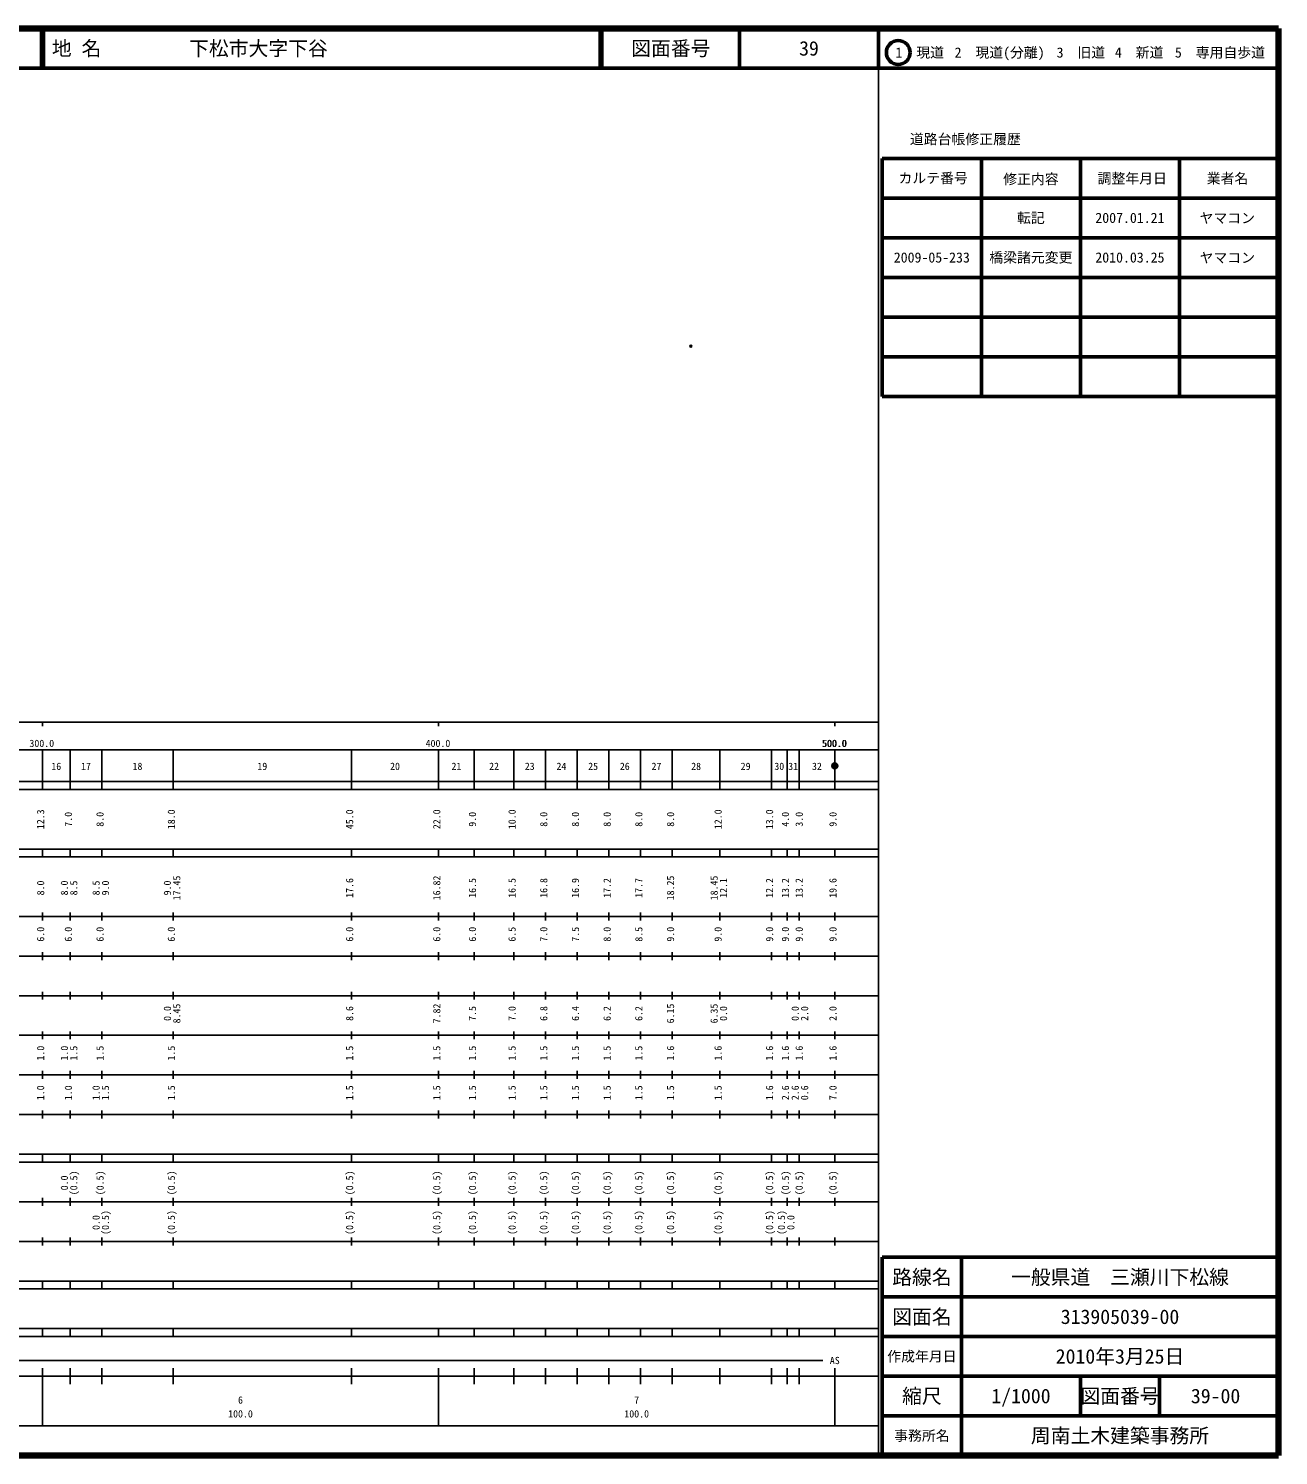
# Model space of a CAD drawing. Units: millimetres on the paper. Extents: x 40 to 680, y 20 to 380.
# Drawn here: x 364.5 to 680, y 20 to 380 of the extents above; entities that cross this region are included whole.
import ezdxf
from ezdxf.enums import TextEntityAlignment as Align

# ---------------------------------------------------------------- set-up
doc = ezdxf.new("R2010")
doc.units = ezdxf.units.MM
doc.header["$PDMODE"] = 32
doc.header["$PDSIZE"] = 0.5
doc.layers.add('M-OTRS', color=6, linetype='Continuous')
doc.layers.add('M-TTL-TXT', color=7, linetype='Continuous')
for name, color, linetype, lineweight in [('M-TTL', 2, 'Continuous', 140), ('M-TTL-BAND', 7, 'Continuous', 25), ('M-TTL-FRAM', 2, 'Continuous', 50), ('M-TTL-LINE', 7, 'Continuous', 50)]:
    doc.layers.add(name, color=color, linetype=linetype, lineweight=lineweight)
doc.styles.add('ＭＳ ゴシック', font='')
doc.styles.get('ＭＳ ゴシック').set_extended_font_data('MS Gothic')

msp = doc.modelspace()

# ---------------------------------------------------------------- hatches: boundary and pattern name
at = {"layer": 'M-TTL-BAND'}
msp.add_hatch(color=256, dxfattribs=at).paths.add_polyline_path([(568.75, 194, 1), (567.25, 194, 1)])

# ---------------------------------------------------------------- linework, layer by layer
at = {"layer": 'M-OTRS'}
msp.add_point((531.689, 299.865), dxfattribs=at)
at = {"layer": 'M-TTL'}
for p, q in [((680, 380), (40, 380)), ((680, 20), (680, 380)), ((40, 20), (680, 20))]:
    msp.add_line(p, q, dxfattribs=at)
at = {"layer": 'M-TTL-BAND'}
for p, q in [((579, 20), (579, 370)), ((40, 205), (579, 205)), ((368, 205), (368, 204)), ((468, 205), (468, 204)), ((568, 205), (568, 204)), ((68, 198), (579, 198)), ((368, 188), (368, 198)), ((375, 188), (375, 198)), ((383, 188), (383, 198)), ((401, 188), (401, 198)), ((446, 188), (446, 198)), ((468, 188), (468, 198)), ((477, 188), (477, 198)), ((487, 188), (487, 198)), ((495, 188), (495, 198)), ((503, 188), (503, 198)), ((511, 188), (511, 198)), ((519, 188), (519, 198)), ((527, 188), (527, 198)), ((539, 188), (539, 198)), ((552, 188), (552, 198)), ((556, 188), (556, 198)), ((559, 188), (559, 198)), ((568, 188), (568, 198)), ((40, 190), (579, 190)), ((40, 188), (579, 188)), ((40, 173), (579, 173)), ((368, 171), (368, 173)), ((375, 171), (375, 173)), ((383, 171), (383, 173)), ((401, 171), (401, 173)), ((446, 171), (446, 173)), ((468, 171), (468, 173)), ((477, 171), (477, 173)), ((487, 171), (487, 173)), ((495, 171), (495, 173)), ((503, 171), (503, 173)), ((511, 171), (511, 173)), ((519, 171), (519, 173)), ((527, 171), (527, 173)), ((539, 171), (539, 173)), ((552, 171), (552, 173)), ((556, 171), (556, 173)), ((559, 171), (559, 173)), ((568, 171), (568, 173)), ((40, 171), (579, 171)), ((40, 156), (579, 156)), ((368, 155), (368, 157)), ((375, 155), (375, 157)), ((383, 155), (383, 157)), ((401, 155), (401, 157)), ((446, 155), (446, 157)), ((468, 155), (468, 157)), ((477, 155), (477, 157)), ((487, 155), (487, 157)), ((495, 155), (495, 157)), ((503, 155), (503, 157)), ((511, 155), (511, 157)), ((519, 155), (519, 157)), ((527, 155), (527, 157)), ((539, 155), (539, 157)), ((552, 155), (552, 157)), ((556, 155), (556, 157)), ((559, 155), (559, 157)), ((568, 155), (568, 157)), ((46, 146), (579, 146)), ((368, 145), (368, 147)), ((375, 145), (375, 147)), ((383, 145), (383, 147)), ((401, 145), (401, 147)), ((446, 145), (446, 147)), ((468, 145), (468, 147)), ((477, 145), (477, 147)), ((487, 145), (487, 147)), ((495, 145), (495, 147)), ((503, 145), (503, 147)), ((511, 145), (511, 147)), ((519, 145), (519, 147)), ((527, 145), (527, 147)), ((539, 145), (539, 147)), ((552, 145), (552, 147)), ((556, 145), (556, 147)), ((559, 145), (559, 147)), ((568, 145), (568, 147)), ((368, 135), (368, 137)), ((375, 135), (375, 137)), ((383, 135), (383, 137)), ((401, 135), (401, 137)), ((446, 135), (446, 137)), ((468, 135), (468, 137)), ((477, 135), (477, 137)), ((487, 135), (487, 137)), ((495, 135), (495, 137)), ((503, 135), (503, 137)), ((511, 135), (511, 137)), ((519, 135), (519, 137)), ((527, 135), (527, 137)), ((539, 135), (539, 137)), ((552, 135), (552, 137)), ((556, 135), (556, 137)), ((559, 135), (559, 137)), ((568, 135), (568, 137)), ((52, 136), (579, 136)), ((46, 126), (579, 126)), ((368, 125), (368, 127)), ((375, 125), (375, 127)), ((383, 125), (383, 127)), ((401, 125), (401, 127)), ((446, 125), (446, 127)), ((468, 125), (468, 127)), ((477, 125), (477, 127)), ((487, 125), (487, 127)), ((495, 125), (495, 127)), ((503, 125), (503, 127)), ((511, 125), (511, 127)), ((519, 125), (519, 127)), ((527, 125), (527, 127)), ((539, 125), (539, 127)), ((552, 125), (552, 127)), ((556, 125), (556, 127)), ((559, 125), (559, 127)), ((568, 125), (568, 127)), ((52, 116), (579, 116)), ((368, 115), (368, 117)), ((375, 115), (375, 117)), ((383, 115), (383, 117)), ((401, 115), (401, 117)), ((446, 115), (446, 117)), ((468, 115), (468, 117)), ((477, 115), (477, 117)), ((487, 115), (487, 117)), ((495, 115), (495, 117)), ((503, 115), (503, 117)), ((511, 115), (511, 117)), ((519, 115), (519, 117)), ((527, 115), (527, 117)), ((539, 115), (539, 117)), ((552, 115), (552, 117)), ((556, 115), (556, 117)), ((559, 115), (559, 117)), ((568, 115), (568, 117)), ((46, 106), (579, 106)), ((368, 105), (368, 107)), ((375, 105), (375, 107)), ((383, 105), (383, 107)), ((401, 105), (401, 107)), ((446, 105), (446, 107)), ((468, 105), (468, 107)), ((477, 105), (477, 107)), ((487, 105), (487, 107)), ((495, 105), (495, 107)), ((503, 105), (503, 107)), ((511, 105), (511, 107)), ((519, 105), (519, 107)), ((527, 105), (527, 107)), ((539, 105), (539, 107)), ((552, 105), (552, 107)), ((556, 105), (556, 107)), ((559, 105), (559, 107)), ((568, 105), (568, 107)), ((40, 96), (579, 96)), ((40, 94), (579, 94)), ((368, 94), (368, 96)), ((375, 94), (375, 96)), ((383, 94), (383, 96)), ((401, 94), (401, 96)), ((446, 94), (446, 96)), ((468, 94), (468, 96)), ((477, 94), (477, 96)), ((487, 94), (487, 96)), ((495, 94), (495, 96)), ((503, 94), (503, 96)), ((511, 94), (511, 96)), ((519, 94), (519, 96)), ((527, 94), (527, 96)), ((539, 94), (539, 96)), ((552, 94), (552, 96)), ((556, 94), (556, 96)), ((559, 94), (559, 96)), ((568, 94), (568, 96)), ((49, 84), (579, 84)), ((368, 83), (368, 85)), ((375, 83), (375, 85)), ((383, 83), (383, 85)), ((401, 83), (401, 85)), ((446, 83), (446, 85)), ((468, 83), (468, 85)), ((477, 83), (477, 85)), ((487, 83), (487, 85)), ((495, 83), (495, 85)), ((503, 83), (503, 85)), ((511, 83), (511, 85)), ((519, 83), (519, 85)), ((527, 83), (527, 85)), ((539, 83), (539, 85)), ((552, 83), (552, 85)), ((556, 83), (556, 85)), ((559, 83), (559, 85)), ((568, 83), (568, 85)), ((40, 74), (579, 74)), ((368, 73), (368, 75)), ((375, 73), (375, 75)), ((383, 73), (383, 75)), ((401, 73), (401, 75)), ((446, 73), (446, 75)), ((468, 73), (468, 75)), ((477, 73), (477, 75)), ((487, 73), (487, 75)), ((495, 73), (495, 75)), ((503, 73), (503, 75)), ((511, 73), (511, 75)), ((519, 73), (519, 75)), ((527, 73), (527, 75)), ((539, 73), (539, 75)), ((552, 73), (552, 75)), ((556, 73), (556, 75)), ((559, 73), (559, 75)), ((568, 73), (568, 75)), ((40, 64), (579, 64)), ((40, 62), (579, 62)), ((368, 62), (368, 64)), ((375, 62), (375, 64)), ((383, 62), (383, 64)), ((401, 62), (401, 64)), ((446, 62), (446, 64)), ((468, 62), (468, 64)), ((477, 62), (477, 64)), ((487, 62), (487, 64)), ((495, 62), (495, 64)), ((503, 62), (503, 64)), ((511, 62), (511, 64)), ((519, 62), (519, 64)), ((527, 62), (527, 64)), ((539, 62), (539, 64)), ((552, 62), (552, 64)), ((556, 62), (556, 64)), ((559, 62), (559, 64)), ((568, 62), (568, 64)), ((40, 52), (579, 52)), ((368, 50), (368, 52)), ((375, 50), (375, 52)), ((383, 50), (383, 52)), ((401, 50), (401, 52)), ((446, 50), (446, 52)), ((468, 50), (468, 52)), ((477, 50), (477, 52)), ((487, 50), (487, 52)), ((495, 50), (495, 52)), ((503, 50), (503, 52)), ((511, 50), (511, 52)), ((519, 50), (519, 52)), ((527, 50), (527, 52)), ((539, 50), (539, 52)), ((552, 50), (552, 52)), ((556, 50), (556, 52)), ((559, 50), (559, 52)), ((568, 50), (568, 52)), ((40, 50), (579, 50)), ((71, 44), (565, 44)), ((40, 40), (579, 40)), ((368, 27.5), (368, 42)), ((375, 38), (375, 42)), ((383, 38), (383, 42)), ((401, 38), (401, 42)), ((446, 38), (446, 42)), ((468, 27.5), (468, 42)), ((477, 38), (477, 42)), ((487, 38), (487, 42)), ((495, 38), (495, 42)), ((503, 38), (503, 42)), ((511, 38), (511, 42)), ((519, 38), (519, 42)), ((527, 38), (527, 42)), ((539, 38), (539, 42)), ((552, 38), (552, 42)), ((556, 38), (556, 42)), ((559, 38), (559, 42)), ((568, 27.5), (568, 42)), ((68, 27.5), (579, 27.5))]:
    msp.add_line(p, q, dxfattribs=at)
msp.add_lwpolyline([(568.75, 194, 1), (567.25, 194, 1)], format="xyb", close=True, dxfattribs=at)
at = {"layer": 'M-TTL-FRAM'}
for p, q in [((580, 347.197), (580, 287.197)), ((580, 347.197), (680, 347.197)), ((580, 287.197), (680, 287.197)), ((680, 70), (580, 70)), ((580, 70), (580, 20))]:
    msp.add_line(p, q, dxfattribs=at)
at = {"layer": 'M-TTL-LINE'}
for p, q in [((367.75, 380), (367.75, 370)), ((368.25, 380), (368.25, 370)), ((508.747, 380), (508.747, 370)), ((509.247, 380), (509.247, 370)), ((543.997, 380), (543.997, 370)), ((579, 380), (579, 370)), ((40, 370), (680, 370)), ((605, 347.197), (605, 287.197)), ((630, 347.197), (630, 287.197)), ((655, 347.197), (655, 287.197)), ((580, 337.197), (680, 337.197)), ((580, 327.197), (680, 327.197)), ((580, 317.197), (680, 317.197)), ((580, 307.197), (680, 307.197)), ((580, 297.197), (680, 297.197)), ((600, 70), (600, 20)), ((680, 60), (580, 60)), ((680, 50), (580, 50)), ((680, 40), (580, 40)), ((630, 40), (630, 30)), ((650, 40), (650, 30)), ((680, 30), (580, 30))]:
    msp.add_line(p, q, dxfattribs=at)
msp.add_circle((584.031, 373.958), 3, dxfattribs=at)

# ---------------------------------------------------------------- texts
at = {"layer": 'M-TTL-BAND', "style": 'ＭＳ ゴシック'}
for s, p in [('300.0', (367.844, 198.195)), ('400.0', (467.844, 198.195)), ('500.0', (567.844, 198.195)), ('500.0', (568, 198.195)), ('16', (371.5, 192.405)), ('17', (379, 192.405)), ('18', (392, 192.405)), ('19', (423.5, 192.405)), ('20', (457, 192.405)), ('21', (472.5, 192.405)), ('22', (482, 192.405)), ('23', (491, 192.405)), ('24', (499, 192.405)), ('25', (507, 192.405)), ('26', (515, 192.405)), ('27', (523, 192.405)), ('28', (533, 192.405)), ('29', (545.5, 192.405)), ('30', (554, 192.405)), ('31', (557.5, 192.405)), ('32', (563.5, 192.405)), ('AS', (568, 42.5)), ('6', (418, 32.523)), ('7', (518, 32.523)), ('100.0', (418, 29.033)), ('100.0', (518, 29.033))]:
    msp.add_text(s, height=1.833, dxfattribs=at).set_placement(p, align=Align.BOTTOM_CENTER)
for s, p in [('12.3', (369, 180.5)), ('7.0', (376, 180.5)), ('8.0', (384, 180.5)), ('18.0', (402, 180.5)), ('45.0', (447, 180.5)), ('22.0', (469, 180.5)), ('9.0', (478, 180.5)), ('10.0', (488, 180.5)), ('8.0', (496, 180.5)), ('8.0', (504, 180.5)), ('8.0', (512, 180.5)), ('8.0', (520, 180.5)), ('8.0', (528, 180.5)), ('12.0', (540, 180.5)), ('13.0', (553, 180.5)), ('4.0', (557, 180.5)), ('3.0', (560.478, 180.5)), ('9.0', (569, 180.5)), ('17.45', (403.37, 163.174)), ('16.82', (469, 163.174)), ('18.25', (528, 163.174)), ('18.45', (539, 163.174)), ('8.0', (369, 163.174)), ('8.0', (375, 163.174)), ('8.5', (377.37, 163.174)), ('8.5', (383, 163.174)), ('9.0', (385.37, 163.174)), ('9.0', (401, 163.174)), ('17.6', (447, 163.174)), ('16.5', (478, 163.174)), ('16.5', (488, 163.174)), ('16.8', (496, 163.174)), ('16.9', (504, 163.174)), ('17.2', (512, 163.174)), ('17.7', (520, 163.174)), ('12.1', (541.37, 163.174)), ('12.2', (553, 163.174)), ('13.2', (557, 163.174)), ('13.2', (560.478, 163.174)), ('19.6', (569, 163.174)), ('6.0', (369, 151.5)), ('6.0', (376, 151.5)), ('6.0', (384, 151.5)), ('6.0', (402, 151.5)), ('6.0', (447, 151.5)), ('6.0', (469, 151.5)), ('6.0', (478, 151.5)), ('6.5', (488, 151.5)), ('7.0', (496, 151.5)), ('7.5', (504, 151.5)), ('8.0', (512, 151.5)), ('8.5', (520, 151.5)), ('9.0', (528, 151.5)), ('9.0', (540, 151.5)), ('9.0', (553, 151.5)), ('9.0', (557, 151.5)), ('9.0', (560.478, 151.5)), ('9.0', (569, 151.5)), ('0.0', (401, 131.5)), ('8.45', (403.37, 131.5)), ('8.6', (447, 131.5)), ('7.82', (469, 131.5)), ('7.5', (478, 131.5)), ('7.0', (488, 131.5)), ('6.8', (496, 131.5)), ('6.4', (504, 131.5)), ('6.2', (512, 131.5)), ('6.2', (520, 131.5)), ('6.15', (528, 131.5)), ('6.35', (539, 131.5)), ('0.0', (541.37, 131.5)), ('0.0', (559.478, 131.5)), ('2.0', (561.848, 131.5)), ('2.0', (569, 131.5)), ('1.0', (369, 121.5)), ('1.0', (375, 121.5)), ('1.5', (377.37, 121.5)), ('1.5', (384, 121.5)), ('1.5', (402, 121.5)), ('1.5', (447, 121.5)), ('1.5', (469, 121.5)), ('1.5', (478, 121.5)), ('1.5', (488, 121.5)), ('1.5', (496, 121.5)), ('1.5', (504, 121.5)), ('1.5', (512, 121.5)), ('1.5', (520, 121.5)), ('1.6', (528, 121.5)), ('1.6', (540, 121.5)), ('1.6', (553, 121.5)), ('1.6', (557, 121.5)), ('1.6', (560.478, 121.5)), ('1.6', (569, 121.5)), ('1.0', (369, 111.5)), ('1.0', (376, 111.5)), ('1.0', (383, 111.5)), ('1.5', (385.37, 111.5)), ('1.5', (402, 111.5)), ('1.5', (447, 111.5)), ('1.5', (469, 111.5)), ('1.5', (478, 111.5)), ('1.5', (488, 111.5)), ('1.5', (496, 111.5)), ('1.5', (504, 111.5)), ('1.5', (512, 111.5)), ('1.5', (520, 111.5)), ('1.5', (528, 111.5)), ('1.5', (540, 111.5)), ('1.6', (553, 111.5)), ('2.6', (557, 111.5)), ('2.6', (559.478, 111.5)), ('0.6', (561.848, 111.5)), ('7.0', (569, 111.5)), ('0.0', (375, 88.764)), ('(0.5)', (377.37, 88.764)), ('(0.5)', (384, 88.764)), ('(0.5)', (402, 88.764)), ('(0.5)', (447, 88.764)), ('(0.5)', (469, 88.764)), ('(0.5)', (478, 88.764)), ('(0.5)', (488, 88.764)), ('(0.5)', (496, 88.764)), ('(0.5)', (504, 88.764)), ('(0.5)', (512, 88.764)), ('(0.5)', (520, 88.764)), ('(0.5)', (528, 88.764)), ('(0.5)', (540, 88.764)), ('(0.5)', (553, 88.764)), ('(0.5)', (557, 88.764)), ('(0.5)', (560.478, 88.764)), ('(0.5)', (569, 88.764)), ('0.0', (383, 78.764)), ('(0.5)', (385.37, 78.764)), ('(0.5)', (402, 78.764)), ('(0.5)', (447, 78.764)), ('(0.5)', (469, 78.764)), ('(0.5)', (478, 78.764)), ('(0.5)', (488, 78.764)), ('(0.5)', (496, 78.764)), ('(0.5)', (504, 78.764)), ('(0.5)', (512, 78.764)), ('(0.5)', (520, 78.764)), ('(0.5)', (528, 78.764)), ('(0.5)', (540, 78.764)), ('(0.5)', (553, 78.764)), ('(0.5)', (556, 78.764)), ('0.0', (558.37, 78.764))]:
    msp.add_text(s, height=1.833, rotation=90, dxfattribs=at).set_placement(p, align=Align.BOTTOM_CENTER)
at = {"layer": 'M-TTL-TXT', "style": 'ＭＳ ゴシック'}
for s, p in [('地 名', (370.38, 375)), ('下松市大字下谷', (405.024, 375))]:
    msp.add_text(s, height=3.666, dxfattribs=at).set_placement(p, align=Align.MIDDLE_LEFT)
for s, height, p in [('図面番号', 3.666, (526.622, 375)), ('39', 3.666, (561.497, 375)), ('1\u3000現道', 2.566, (589.448, 373.958)), ('2\u3000現道(分離)', 2.566, (609.619, 373.958)), ('3\u3000旧道', 2.566, (630.121, 373.958)), ('4\u3000新道', 2.566, (644.824, 373.958)), ('5\u3000専用自歩道', 2.566, (665.228, 373.958)), ('道路台帳修正履歴', 2.566, (600.968, 352.113)), ('カルテ番号', 2.566, (592.839, 342.277)), ('修正内容', 2.566, (617.509, 342.023)), ('調整年月日', 2.566, (643.089, 342.197)), ('業者名', 2.566, (667.134, 342.197)), ('転記', 2.566, (617.5, 332.245)), ('2007.01.21', 2.566, (642.5, 332.245)), ('ヤマコン', 2.566, (667.077, 332.189)), ('2009-05-233', 2.566, (592.5, 322.245)), ('橋梁諸元変更', 2.566, (617.5, 322.245)), ('2010.03.25', 2.566, (642.5, 322.245)), ('ヤマコン', 2.566, (667.077, 322.189)), ('路線名', 3.666, (590, 65)), ('路線名', 3.666, (590, 65)), ('一般県道\u3000三瀬川下松線', 3.666, (640, 65)), ('図面名', 3.666, (590, 55)), ('図面名', 3.666, (590, 55)), ('313905039-00', 3.666, (640, 55)), ('2010年3月25日', 3.666, (640, 45)), ('作成年月日', 2.566, (590, 45)), ('作成年月日', 2.566, (590, 45)), ('縮尺', 3.666, (590, 35)), ('縮尺', 3.666, (590, 35)), ('1/1000', 3.666, (615, 35)), ('図面番号', 3.666, (640, 35)), ('図面番号', 3.666, (640, 35)), ('39-00', 3.666, (664.125, 35)), ('事務所名', 2.566, (590, 25)), ('事務所名', 2.566, (590, 25)), ('周南土木建築事務所', 3.666, (640, 25))]:
    msp.add_text(s, height=height, dxfattribs=at).set_placement(p, align=Align.MIDDLE_CENTER)

doc.saveas('drawing.dxf')
